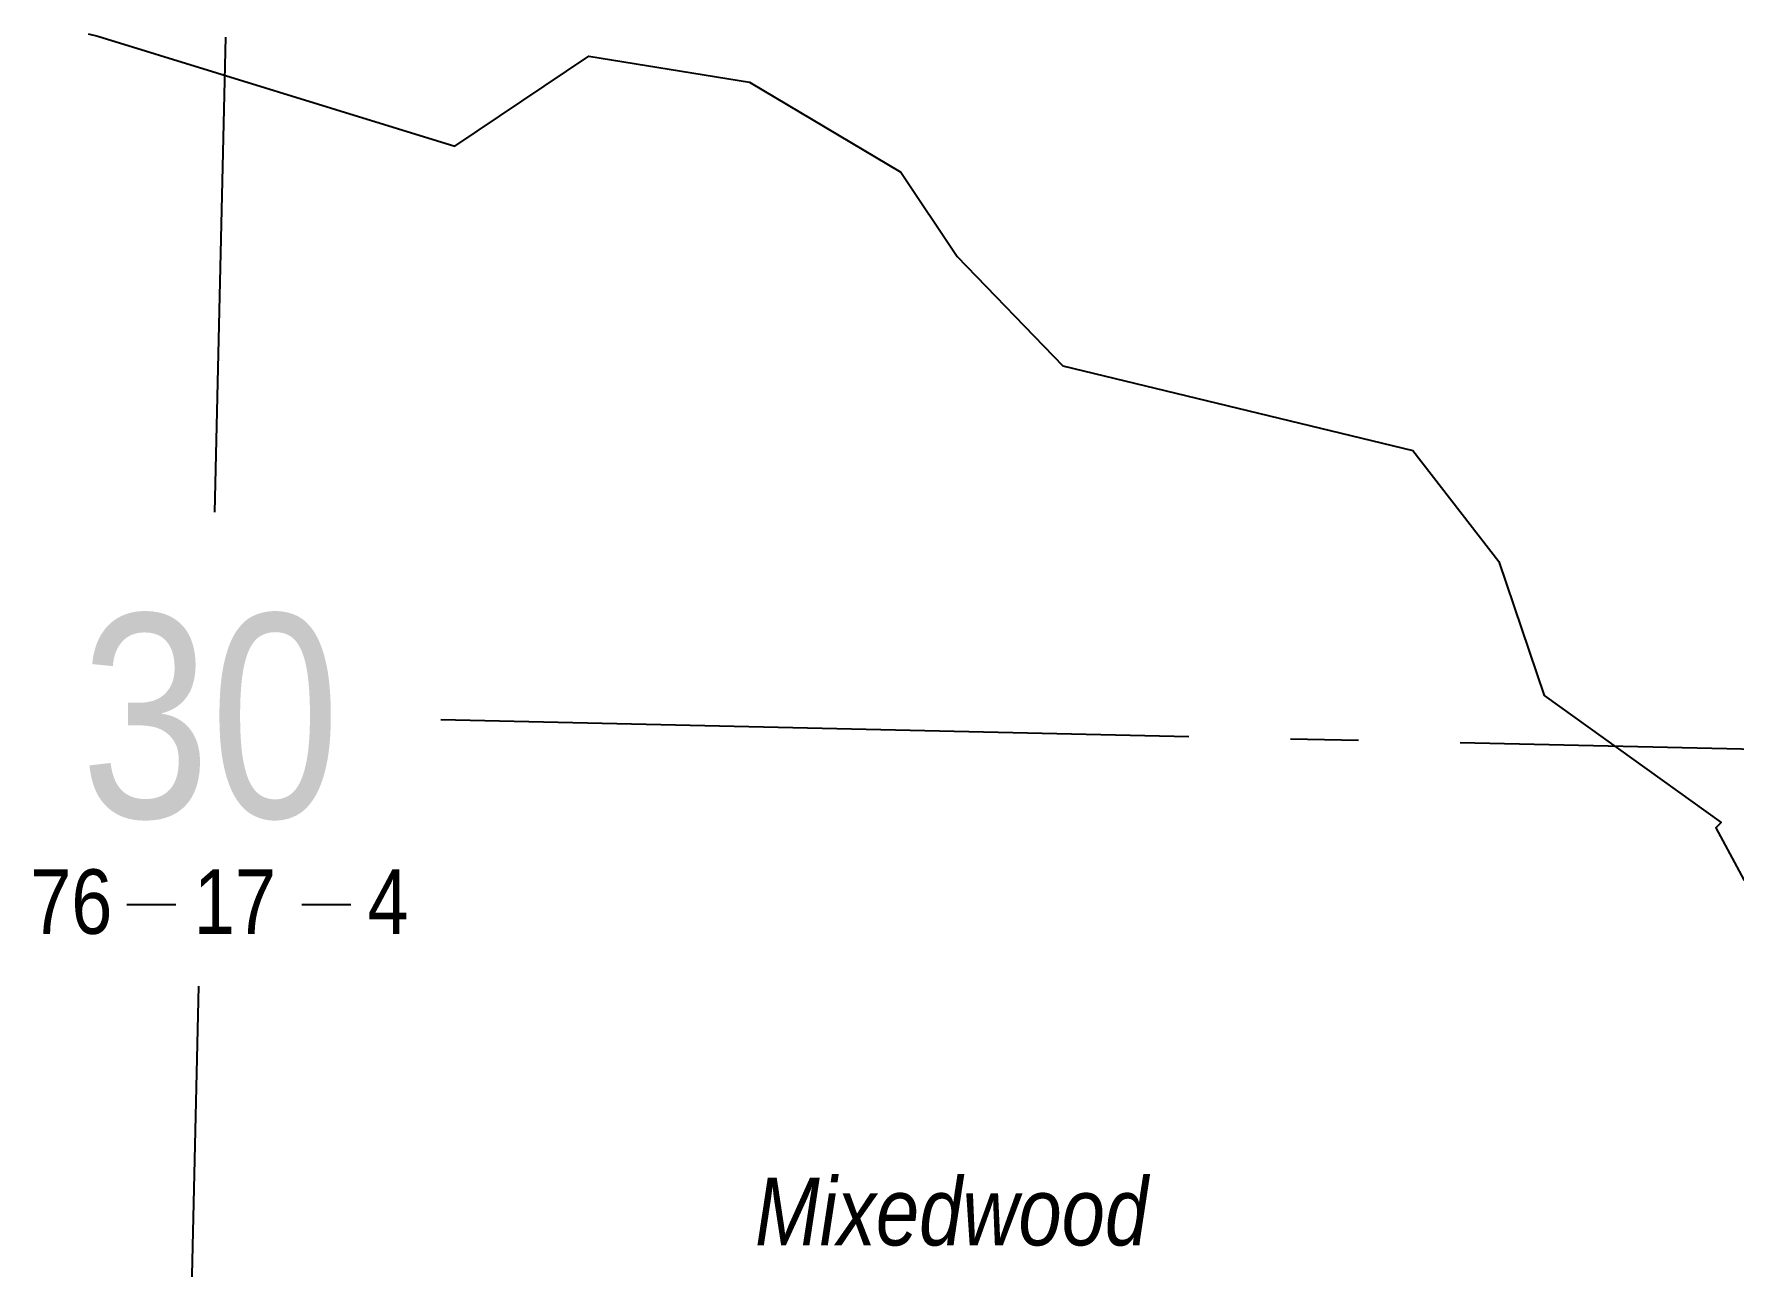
# Model space of a CAD drawing. Extents: x 395420 to 400963, y 6163329 to 6167492.
# Drawn here: x 397173.2 to 397423.5, y 6164209.7 to 6164391.1 of the extents above; entities that cross this region are included whole.
import ezdxf
from ezdxf.enums import TextEntityAlignment as Align

# ---------------------------------------------------------------- set-up
doc = ezdxf.new("R2010")
doc.units = 0
doc.header["$LTSCALE"] = 5
doc.linetypes.add('foc-QUARTERLINE', pattern=[33, 25, -3, 2, -3])
for name, color, linetype in [('10', 1, 'Continuous'), ('9', 3, 'Continuous'), ('L-QSEC', 8, 'foc-QUARTERLINE'), ('L-SECLBL', 7, 'Continuous'), ('WETLAND', 143, 'Continuous')]:
    doc.layers.add(name, color=color, linetype=linetype)
doc.styles.add('80L', font='ARIALN.TTF', dxfattribs={"height": 10})
doc.styles.add('SIMPLEX', font='ARIALN.TTF')

# ---------------------------------------------------------------- blocks, each defined once
blk = doc.blocks.new('L-SECLBL')
at = {"layer": '9', "color": 7}
for p, q in [((-5.08, -27.83), (-12.29, -27.83)), ((20.7, -27.83), (13.5, -27.83))]:
    blk.add_line(p, q, dxfattribs=at)
at = {"layer": '10', "color": 2, "style": 'SIMPLEX'}
blk.add_attdef('SEC', text='', height=30, dxfattribs=at).set_placement((0, 0), align=Align.MIDDLE)
at = {"layer": '10', "color": 5, "style": '80L'}
blk.add_attdef('RGE', text='', height=9.5, dxfattribs=at).set_placement((3.62, -27.37), align=Align.MIDDLE_CENTER)
blk.add_attdef('TWP', text='', height=9.5, dxfattribs=at).set_placement((-14.43, -27.37), align=Align.MIDDLE_RIGHT)
blk.add_attdef('MER', text='', height=9.5, dxfattribs=at).set_placement((23.17, -27.37), align=Align.MIDDLE_LEFT)

msp = doc.modelspace()

# ---------------------------------------------------------------- linework, layer by layer
at = {"layer": 'L-QSEC'}
for p, q in [((397199.859, 6164320.703), (397201.48, 6164390.687)), ((398003.141, 6164272.841), (397233.154, 6164290.115)), ((397179.801, 6163486.799), (397197.497, 6164250.922))]:
    msp.add_line(p, q, dxfattribs=at)
at = {"layer": 'WETLAND'}
msp.add_lwpolyline([(397181.196, 6164391.142), (397182.623, 6164390.806), (397235.215, 6164374.596), (397254.921, 6164387.871), (397278.581, 6164384.035), (397300.875, 6164370.809), (397309.217, 6164358.387), (397324.756, 6164342.256), (397376.33, 6164329.811), (397388.972, 6164313.436), (397395.657, 6164293.698), (397421.733, 6164275.004), (397420.984, 6164274.207), (397425.075, 6164266.559), (397468.431, 6164243.74), (397514.068, 6164230.049), (397525.934, 6164205.861), (397530.954, 6164175.74), (397540.538, 6164138.317), (397552.706, 6164112.061)], dxfattribs=at)

# ---------------------------------------------------------------- block references
at = {"layer": 'L-SECLBL', "xscale": 0.999616, "yscale": 0.999616, "zscale": 0.999616}
msp.add_blockref('L-SECLBL', (397199.165, 6164290.721), dxfattribs=at).add_auto_attribs({'SEC': '30', 'TWP': '76', 'RGE': '17', 'MER': '4'})

# ---------------------------------------------------------------- texts
at = {"layer": 'WETLAND', "insert": (397274.47, 6164222.723), "char_height": 9.99616, "attachment_point": 1, "style": '80L'}
msp.add_mtext_dynamic_manual_height_columns('\\pi4.9437;{\\fArial Narrow|b0|i1|c0|p34;Mixedwood \\P\\pi15.346;Swamp}', width=67.81194, gutter_width=50, heights=[0], dxfattribs=at)

doc.saveas('drawing.dxf')
